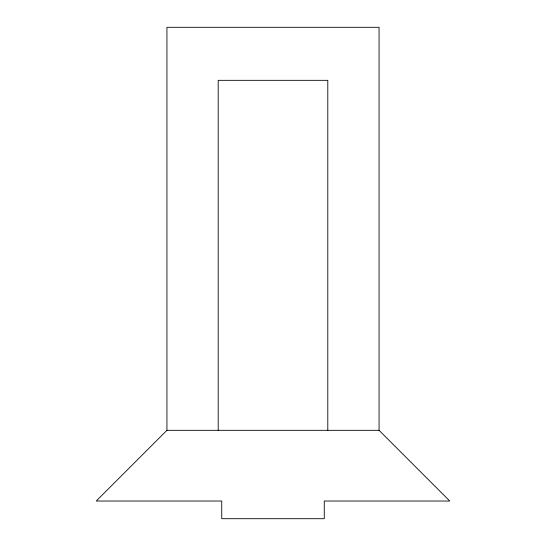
<?xml version="1.0" encoding="UTF-8"?>
<svg xmlns="http://www.w3.org/2000/svg" width="546" height="546" viewBox="0 0 546 546"><rect width="100%" height="100%" fill="white"/><g stroke="black" fill="none" stroke-linecap="round" stroke-linejoin="round"><path stroke-width="0.82" d="M166.939 430.316L96.239 501.023L221.737 501.023L221.737 518.7L324.263 518.7L324.263 501.023L449.761 501.023L379.06 430.316L379.06 27.3L166.939 27.3L166.939 430.316L379.06 430.316M327.798 430.316L327.798 80.33L218.202 80.33L218.202 430.316"/></g></svg>
